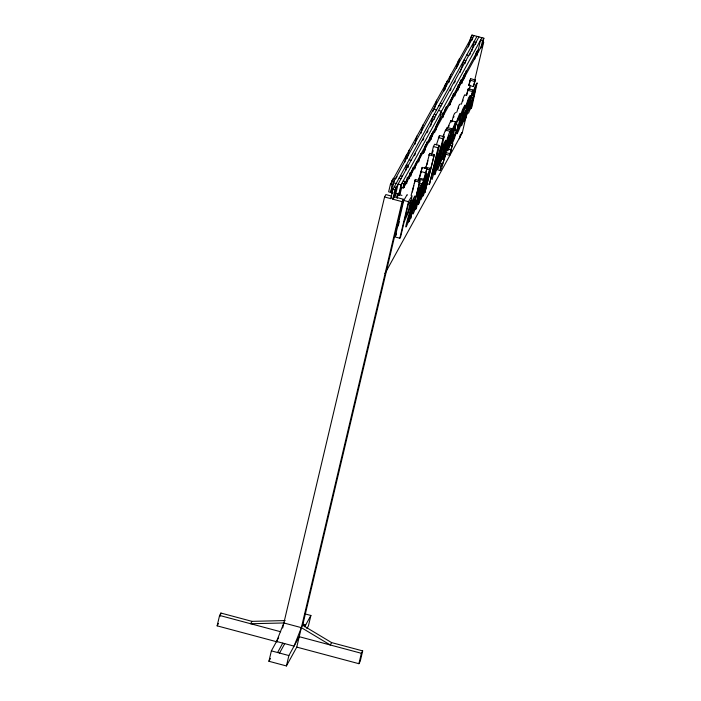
<?xml version="1.0" encoding="UTF-8"?>
<svg xmlns="http://www.w3.org/2000/svg" width="701" height="701" viewBox="0 0 701 701"><rect width="100%" height="100%" fill="white"/><g stroke="black" fill="none" stroke-linecap="round" stroke-linejoin="round"><path stroke-width="1.05" d="M450.953 122.027L450.901 120.598L448.105 126.855M465.49 95.126C464.614 92.068 461.836 103.082 461.381 104.195M404.319 187.544L404.714 183.206M405.897 170.22L406.387 164.84L408.368 165.375L408.166 167.521M406.685 183.732L407.281 177.23M409.472 178.659L409.971 173.243M456.281 130.5L455.913 129.72C452.864 128.292 464.342 100.786 458.656 120.265C460.881 112.528 454.073 125.453 457.692 124.901C458.612 128.756 448.219 156.148 454.073 134.557L453.573 138.404L456.281 130.5L453.486 129.755M445.932 154.325L449.656 155.315L451.26 149.129L450.839 149.883L448.044 149.138M432.508 152.634L432.938 150.496L432.447 152.573M431.43 154.895L433.411 146.535L434.673 144.231L439.334 145.475L433.753 173.462L443.006 138.798L444.136 136.739L439.474 135.495L436.39 144.862M439.781 163.21L441.639 163.71C440.062 173.305 446.16 152.634 445.485 153.116L442.997 159.477A10.384 0.876 -75.1 0 1 442.848 157.646L447.413 138.351L449.113 133.313L450.13 131.359L450.244 133.172L451.716 128.669L447.054 127.424L445.836 130.868M277.158 641.871L217.135 625.853L219.597 615.443L220.911 613.051L251.974 621.349L285.184 620.578M220.167 616.17L220.911 613.051M394.321 186.808L396.302 187.333L394.067 196.771L403.39 199.259L402.076 201.651L296.768 647.111L286.42 665.95L268.921 661.28L271.375 650.87L278.621 637.682M282.678 628.008L384.569 196.981L385.883 194.589L391.062 195.973M470.835 38.608L390.431 184.214L388.634 191.811L392.113 192.906M391.027 184.933L392.025 180.709L393.34 178.317L395.311 178.843M473.999 35.576L393.173 182.733L390.939 192.17L392.919 192.696M391.763 190.672L392.262 188.578M392.753 186.475L393.997 181.235L392.025 180.709M391.833 193.564L392.332 191.452M384.569 196.981L390.781 198.637L393.016 189.2L476.96 36.364M402.076 201.651L392.753 199.163L394.987 189.726L478.932 36.89M394.199 197.778L394.952 194.598M394.61 197.086L395.609 192.863M392.753 199.163L395.872 193.485L398.107 184.048L401.068 184.836L481.894 37.688M404.679 162.457L406.414 155.114M396.582 197.612L397.581 193.388M286.42 665.95L288.882 655.549L299.231 636.701L361.365 653.288L362.68 650.896L331.608 642.607L302.683 625.257L403.39 199.259M397.143 198.392L398.15 194.168M398.527 195.027L399.018 192.933M407.141 158.566L409.13 150.18M398.615 194.983L401.068 184.836M399.158 194.896L401.883 183.338L403.855 183.864L405.169 181.471L403.198 180.946M399.202 194.992L399.693 192.898M402.865 188.087L403.855 183.864M398.019 194.265L398.632 194.685A1.279 1.209 28.8 0 0 400.148 193.835L401.655 187.465L403.583 187.85L405.169 181.471M414.869 144.467L416.832 136.143M409.314 176.608L410.295 172.472M407.465 194.939L407.088 194.659L403.802 200.442L395.162 236.973L399.824 238.217L400.665 236.693L404.179 221.831L408.438 212.245A11.882 0.999 -75.1 0 0 410.251 205.717L412.022 195.772L408.464 201.686L399.824 238.217M396.004 235.448L396.503 233.319M398.264 225.897L399.263 221.647M410.926 176.039L412.88 167.758M421.029 133.304L423.018 124.883M414.869 169.002L416.613 161.624M304.716 613.822L310.894 615.469L308.431 625.879L306.88 628.701M418.699 162.019L420.696 153.58M411.093 195.483L415.334 179.447L419.987 180.692L410.576 218.651L419.987 180.692M412.372 191.978L413.853 185.712M414.344 183.627L415.334 179.447M433.095 111.249L433.586 109.154L436.548 109.943M423.457 153.475L425.428 145.133M424.289 152.248L425.954 145.212M434.62 108.524L436.6 100.155M424.876 150.426L426.874 141.97M430.616 126.11L432.85 116.673L434.822 117.198L434.331 119.293M418.26 180.849L422.204 167.399L426.865 168.643L419.338 202.668L418.322 204.639L423.08 182.795L422.51 183.837L418.777 182.838M420.022 176.643L422.204 167.399M428.846 142.496L430.344 136.152M429.906 141.155L431.658 133.76M430.949 139.359L432.701 131.954M431.194 139.105L432.14 135.083M443.698 91.472L445.459 84.032M425.665 168.363L429.652 153.37L434.313 154.614L424.894 192.573L434.313 154.614M422.51 183.837L426.865 168.643M426.944 164.858L427.925 160.678M429.161 155.456L429.652 153.37M434.673 132.489L436.67 124.024M445.012 89.693L447.019 81.185M435.987 130.088L437.985 121.632M439.247 120.695L441.481 111.257L438.519 110.469M425.13 173.182L426.997 173.682L422.195 195.491L424.464 189.305L429.95 168.301L425.288 167.057L424.508 168.477M448.815 82.595L450.752 74.394M429.95 168.301L423.693 194.764L422.992 196.043L423.912 192.153L420.837 199.785L422.335 191.496L426.997 173.682M443.041 117.444L445.03 109.049M438.984 137.58L439.474 135.495M456.474 68.567L458.375 60.523M427.566 183.82L429.433 184.319L438.064 147.78L439.334 145.475M457.692 65.78L459.357 58.735M449.621 104.992L451.856 97.956M444.136 136.739L435.496 173.27L434.69 174.751L441.919 144.169L432.079 179.491L437.59 151.74L429.433 184.319M446.318 130.544L446.809 128.467M458.743 88.107L460.487 80.72M468.47 46.941L470.713 37.442L472.027 35.05L483.865 38.213L481.622 47.712M471.528 37.162L472.027 35.05M461.959 83.349L463.957 74.893M472.194 40.071L472.684 37.968L470.713 37.442M451.716 128.669L445.004 156.928L441.569 168.135L440.219 170.492L435.558 169.248M463.527 79.896L465.026 73.561M464.535 77.793L466.253 70.529M471.773 51.191L474.007 41.753L475.979 42.279L475.48 44.373M450.839 149.883L452.776 143.871L449.981 143.127M452.776 143.871L449.656 155.315M474.621 59.524L476.584 51.226M466.253 95.494L468.286 88.773L472.947 90.017L465.911 117.908L472.947 90.017M468.662 85.285L470.669 78.705L475.331 79.949L473.324 86.53L468.662 85.285L469.451 83.866M466.787 95.126L468.286 88.773M469.688 82.832L470.669 78.705M476.846 55.861L480.579 40.08L482.551 40.605L483.865 38.213M460.347 134.539L459.348 138.763L461.407 133.208M480.807 47.992L482.551 40.605M384.954 273.592L462.257 132.866L466.025 116.927M474.288 81.947L483.672 42.262L483.059 41.832M473.324 86.53L475.331 79.949M296.768 647.111L358.903 663.698L361.365 653.288M362.68 650.896L360.218 661.306L358.903 663.698M412.565 205.463L413.432 200.363L409.989 208.933L412.731 199.838L414.764 196.052L409.629 220.368L408.814 221.858L409.428 218.878C400.657 242.564 410.479 206.918 412.565 205.463L410.698 204.964M451.768 121.878C452.767 119.214 453.617 113.098 455.676 112.502M456.702 112.344C457.683 110.285 458.585 103.976 460.382 103.967M449.954 104.913L453.529 93.426M460.04 72.545L463.913 60.12L465.885 60.645L464.921 63.747M454.853 96.046L458.436 84.558M457.639 90.964L461.223 79.485M442.76 137.107L445.468 130.114L450.13 131.359M468.978 89.229L470.301 85.303M462.581 101.566L463.116 100.12M469.495 88.974L470.029 87.537M443.689 135.679L444.022 134.802M448.684 126.592L449.052 125.654M331.608 642.607L330.294 644.999L301.369 627.649L283.87 622.97L276.553 641.45L294.061 646.129L301.369 627.649L302.683 625.257L305.724 624.889L302.63 624.065M453.494 117.61L454.02 116.515M458.436 108.576L458.752 107.91M395.995 178.404L397.046 176.494M390.781 198.637L391.657 197.042M414.361 155.71L415.413 153.799M422.756 140.437L423.798 138.526M426.944 132.796L427.996 130.885M450.077 90.692L451.129 88.782M454.274 83.051L455.317 81.141M469.67 55.02L470.722 53.101M438.475 120.966L439.483 119.135M442.007 114.552L443.014 112.712M445.503 108.182L446.449 106.456M399.658 192.775L398.834 194.273L395.872 193.485M404.118 184.661L478.345 49.517M483.672 42.262L403.583 187.85M217.135 625.853L218.449 623.461M251.974 621.349L250.66 623.741L283.87 622.97M268.921 661.28L270.472 658.449M277.587 652.535L282.766 643.106M279.559 653.06L284.737 643.641M304.681 626.773L310.894 615.469M441.639 163.71L440.587 166.409L440.219 170.492M401.953 195.369L398.632 194.685M455.562 121.843L451.979 130.675L447.851 147.964A12.075 1.016 -75.1 0 0 447.702 150.881C452.18 142.172 454.476 131.657 455.562 121.843L450.901 120.598M466.7 55.037L468.68 55.572M469.889 80.133L474.542 81.377M467.506 90.201L472.167 91.445M440.246 103.213L442.217 103.739M438.931 105.606L440.903 106.131M434.164 114.281L436.136 114.806M446.335 128.739L450.997 129.983M438.344 137.554L443.006 138.798M450.007 145.028L451.873 145.528M433.411 146.535L438.064 147.78M445.258 152.406L449.919 153.65M428.872 154.79L433.533 156.034M409.182 159.767L411.154 160.292M426.374 168.976L429.17 169.721M420.793 171.5L425.454 172.744M419.242 178.054L423.903 179.298M418.672 179.097L423.334 180.341M400.402 175.741L402.374 176.266M414.554 180.867L419.207 182.111M399.088 178.133L401.06 178.659M393.173 182.733L396.135 183.522M393.016 189.2L394.987 189.726M403.802 200.442L408.464 201.686M219.597 615.443L280.689 631.759M271.375 650.87L288.882 655.549M445.468 130.114L445.687 130.789M461.635 132.445L462.257 132.866M390.431 184.214L392.28 184.959L390.772 191.329A1.279 1.209 28.8 0 0 391.728 192.845M445.783 140.288C444.224 149.953 442.392 160.301 437.818 168.88A12.075 1.016 -75.1 0 1 437.967 165.953C440.009 158.058 441.455 145.589 445.783 140.288M465.043 105.211C463.492 114.876 461.661 125.234 457.087 133.803A12.075 1.016 -75.1 0 1 457.236 130.885C459.278 122.99 460.715 110.521 465.043 105.211M421.783 183.785L416.543 207.785L415.728 209.266L416.341 206.287L413.187 213.928L414.939 204.701L419.478 192.871L420.346 187.772L416.902 196.35L417.647 193.546L420.293 185.66L421.783 183.785M470.187 95.669L464.938 119.669L464.123 121.159L464.745 118.171L461.582 125.812L463.343 116.585L467.874 104.764L468.75 99.656L465.306 108.234L466.042 105.439L468.697 97.553L470.187 95.669M477.101 83.086L471.852 107.087L471.037 108.567L471.659 105.588L468.505 113.229L470.257 103.993L474.787 92.173L475.664 87.073L472.22 95.643L472.956 92.847L475.611 84.961L477.101 83.086M444.574 144.266L441.437 158.435L438.975 164.831L442.077 150.242L443.829 144.897L444.574 144.266M454.45 126.276L451.313 140.445L448.85 146.842L451.961 132.244L453.713 126.899L454.45 126.276M463.834 109.19L460.697 123.367L458.235 129.755L461.337 115.166L463.098 109.82L463.834 109.19M444.005 154.308L444.119 155.385L446.8 147.482L449.315 135.17L447.028 141.138L444.005 154.308M410.725 200.652L408.411 210.677L405.196 217.52L408.28 204.464L410.725 200.652M407.57 221.017L407.509 222.401L409.524 217.485L411.732 208.977L407.57 221.017M414.484 208.425L414.422 209.818L416.447 204.894L418.646 196.385L414.484 208.425M462.879 120.309L462.818 121.702L464.842 116.778L467.041 108.278L462.879 120.309M469.793 107.726L469.731 109.111L471.755 104.195L473.964 95.686L469.793 107.726"/></g></svg>
